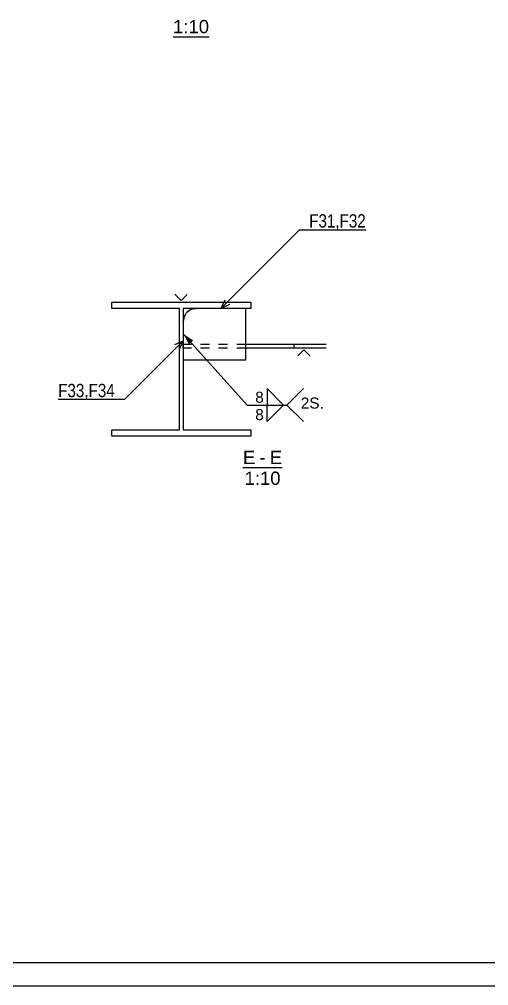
# Model space of a CAD drawing. Header units: millimetres. Extents: x -22 to 819, y -311 to 283.
# Drawn here: x 354.8 to 456.3, y -311 to -102.2 of the extents above; entities that cross this region are included whole.
import ezdxf

# ---------------------------------------------------------------- set-up
doc = ezdxf.new("R2010")
doc.units = ezdxf.units.MM
doc.linetypes.add('DXK_LINE_DOT2', pattern=[3.9198, 1.9599, -1.9599])
doc.layers.add('WELD_LABELS', color=5, linetype='Continuous')
doc.styles.add('Arial', font='ARIAL.TTF', dxfattribs={"height": 0.2})
doc.styles.add('Arial Narrow', font='ARIALN.TTF', dxfattribs={"height": 0.2})

# ---------------------------------------------------------------- blocks, each defined once
blk = doc.blocks.new('Unknown-43751636-1168')
at = {"color": 5, "linetype": 'Continuous'}
for p, q in [((-17.25, -306.01), (813.75, -306.01)), ((-22.25, -311.01), (818.75, -311.01))]:
    blk.add_line(p, q, dxfattribs=at)
blk = doc.blocks.new('Unknown-43751636-14 - 1736')
at = {"color": 6, "linetype": 'Continuous'}
blk.add_line((403.17, -199.05), (411.63, -199.05), dxfattribs=at)
at = {"color": 0, "linetype": 'Continuous'}
for points in [[(405.83, -198.3), (405.83, -195.3), (403.17, -195.3), (403.17, -198.3)], [(411.29, -202.8), (411.29, -199.8), (403.51, -199.8), (403.51, -202.8)]]:
    blk.add_wipeout(points, dxfattribs=at)
at = {"color": 6, "linetype": 'Continuous', "style": 'Arial'}
for s, height, p in [('E', 2.87, (403.17, -198.3)), ('1:10', 2.865, (403.51, -202.8))]:
    blk.add_text(s, height=height, dxfattribs=at).set_placement(p)
at = {"color": 0, "linetype": 'Continuous'}
blk.add_wipeout([(408.07, -198.3), (408.07, -195.3), (406.73, -195.3), (406.73, -198.3)], dxfattribs=at)
at = {"color": 6, "linetype": 'Continuous', "style": 'Arial'}
blk.add_text('-', height=2.87, dxfattribs=at).set_placement((406.73, -198.3))
at = {"color": 0, "linetype": 'Continuous'}
blk.add_wipeout([(411.63, -198.3), (411.63, -195.3), (408.97, -195.3), (408.97, -198.3)], dxfattribs=at)
at = {"color": 6, "linetype": 'Continuous', "style": 'Arial'}
blk.add_text('E', height=2.87, dxfattribs=at).set_placement((408.97, -198.3))
blk = doc.blocks.new('Unknown-43751636-18 - 2596')
at = {"color": 6, "linetype": 'Continuous'}
blk.add_line((388.05, -105.97), (395.83, -105.97), dxfattribs=at)
at = {"color": 0, "linetype": 'Continuous'}
blk.add_wipeout([(395.83, -105.22), (395.83, -102.22), (388.05, -102.22), (388.05, -105.22)], dxfattribs=at)
at = {"color": 6, "linetype": 'Continuous', "style": 'Arial'}
blk.add_text('1:10', height=2.865, dxfattribs=at).set_placement((388.05, -105.22))
blk = doc.blocks.new('Part-43751636-1739 - 1736')
at = {"color": 2, "linetype": 'Continuous'}
for p, q in [((389.84, -163), (388.44, -161.6)), ((389.84, -163), (391.14, -161.7)), ((374.84, -163.3), (404.84, -163.3)), ((374.84, -164.7), (374.84, -163.3)), ((389.42, -164.7), (374.84, -164.7)), ((389.42, -190.9), (389.42, -164.7)), ((404.84, -164.7), (390.27, -164.7)), ((390.27, -164.7), (390.27, -190.9)), ((404.84, -163.3), (404.84, -164.7)), ((374.84, -192.3), (374.84, -190.9)), ((374.84, -190.9), (389.42, -190.9)), ((390.27, -190.9), (404.84, -190.9)), ((404.84, -190.9), (404.84, -192.3)), ((404.84, -192.3), (374.84, -192.3))]:
    blk.add_line(p, q, dxfattribs=at)
blk = doc.blocks.new('Part-43751636-1764 - 1736')
at = {"color": 2, "linetype": 'Continuous'}
for p, q in [((392.34, -164.8), (393.07, -164.7)), ((403.77, -175.8), (403.77, -164.7)), ((390.27, -167.5), (390.36, -166.78)), ((390.27, -175.8), (403.77, -175.8))]:
    blk.add_line(p, q, dxfattribs=at)
at = {"color": 7, "linetype": 'DXK_LINE_DOT2'}
for p, q in [((393.07, -164.7), (392.34, -164.8)), ((403.77, -164.7), (393.07, -164.7)), ((390.36, -166.78), (390.27, -167.5)), ((390.27, -167.5), (390.27, -175.8))]:
    blk.add_line(p, q, dxfattribs=at)
at = {"color": 2, "linetype": 'Continuous'}
blk.add_arc((393.07, -167.5), 2.8, 105, 165, dxfattribs=at)
at = {"color": 7, "linetype": 'DXK_LINE_DOT2'}
blk.add_arc((393.07, -167.5), 2.8, 105, 165, dxfattribs=at)
blk = doc.blocks.new('Part-43751636-3391 - 1736')
at = {"color": 7, "linetype": 'DXK_LINE_DOT2'}
for p, q in [((390.27, -173.3), (390.27, -172.5)), ((403.77, -172.5), (390.27, -172.5)), ((403.77, -173.3), (390.27, -173.3))]:
    blk.add_line(p, q, dxfattribs=at)
at = {"color": 2, "linetype": 'Continuous'}
for p, q in [((421.15, -172.5), (403.77, -172.5)), ((414.22, -173.3), (414.22, -172.5)), ((421.15, -173.3), (403.77, -173.3)), ((416.34, -173.6), (415.04, -174.9)), ((416.34, -173.6), (417.74, -175))]:
    blk.add_line(p, q, dxfattribs=at)
blk = doc.blocks.new('WeldMark-43751636-1819 - 1736')
at = {"linetype": 'Continuous'}
blk.add_hatch(color=3, dxfattribs=at).paths.add_polyline_path([(391.47, -172.44), (390.27, -170.16), (392.4, -171.61)])
at = {"color": 3, "linetype": 'Continuous'}
for p, q in [((390.27, -170.16), (404.07, -185.57)), ((412.67, -185.57), (416.24, -181.99)), ((412.67, -185.57), (416.24, -189.14))]:
    blk.add_line(p, q, dxfattribs=at)
at = {"color": 0}
blk.add_wipeout([(407.87, -185.27), (407.87, -182.37), (405.62, -182.37), (405.62, -185.27)], dxfattribs=at)
at = {"color": 3, "linetype": 'Continuous'}
for p, q in [((411.96, -185.57), (408.38, -181.99)), ((408.38, -181.99), (408.38, -185.57)), ((408.38, -185.57), (411.96, -185.57))]:
    blk.add_line(p, q, dxfattribs=at)
at = {"color": 0, "linetype": 'Continuous'}
blk.add_wipeout([(420.67, -186.32), (420.67, -183.82), (415.67, -183.82), (415.67, -186.32)], dxfattribs=at)
at = {"color": 3, "linetype": 'Continuous', "style": 'Arial'}
blk.add_text('2S.', height=2.388, dxfattribs=at).set_placement((415.67, -186.32))
at = {"color": 0, "linetype": 'Continuous'}
blk.add_wipeout([(407.87, -189.02), (407.87, -186.12), (405.62, -186.12), (405.62, -189.02)], dxfattribs=at)
at = {"color": 3, "linetype": 'Continuous'}
for p, q in [((404.07, -185.57), (412.67, -185.57)), ((408.38, -185.57), (411.96, -185.57)), ((411.96, -185.57), (408.38, -189.14)), ((408.38, -189.14), (408.38, -185.57))]:
    blk.add_line(p, q, dxfattribs=at)
at = {"color": 3, "style": 'Arial'}
blk.add_text('8', height=2.39, dxfattribs=at).set_placement((405.82, -185.07))
at = {"color": 3, "linetype": 'Continuous', "style": 'Arial'}
blk.add_text('8', height=2.39, dxfattribs=at).set_placement((405.82, -188.82))

msp = doc.modelspace()

# ---------------------------------------------------------------- linework, layer by layer
at = {"layer": 'WELD_LABELS', "color": 5}
for p, q in [((398.42, -164.7), (415.39, -147.73)), ((415.39, -147.73), (429.72, -147.73)), ((399.26, -162.89), (398.42, -164.7)), ((400.23, -163.86), (398.42, -164.7)), ((377.54, -184.38), (363.21, -184.38))]:
    msp.add_line(p, q, dxfattribs=at)

# ---------------------------------------------------------------- block references
for name in ['Unknown-43751636-1168', 'Part-43751636-1739 - 1736', 'Part-43751636-1764 - 1736', 'Part-43751636-3391 - 1736']:
    msp.add_blockref(name, (0, 0))

# ---------------------------------------------------------------- texts
at = {"layer": 'WELD_LABELS', "color": 5, "lineweight": 30, "char_height": 2.865, "style": 'Arial Narrow'}
for s, insert, attachment_point in [('F31,F32', (429.72, -147.73), 9), ('F33,F34', (363.21, -184.38), 7)]:
    msp.add_mtext(s, dxfattribs=dict(at, insert=insert, attachment_point=attachment_point))

# ---------------------------------------------------------------- next in the draw order: block references
for name in ['Unknown-43751636-18 - 2596', 'WeldMark-43751636-1819 - 1736', 'Unknown-43751636-14 - 1736']:
    msp.add_blockref(name, (0, 0))

# ---------------------------------------------------------------- next in the draw order: linework, layer by layer
at = {"layer": 'WELD_LABELS', "color": 5}
for p, q in [((390.27, -171.65), (377.54, -184.38)), ((388.46, -172.5), (390.27, -171.65)), ((389.43, -173.47), (390.27, -171.65))]:
    msp.add_line(p, q, dxfattribs=at)

doc.saveas('drawing.dxf')
